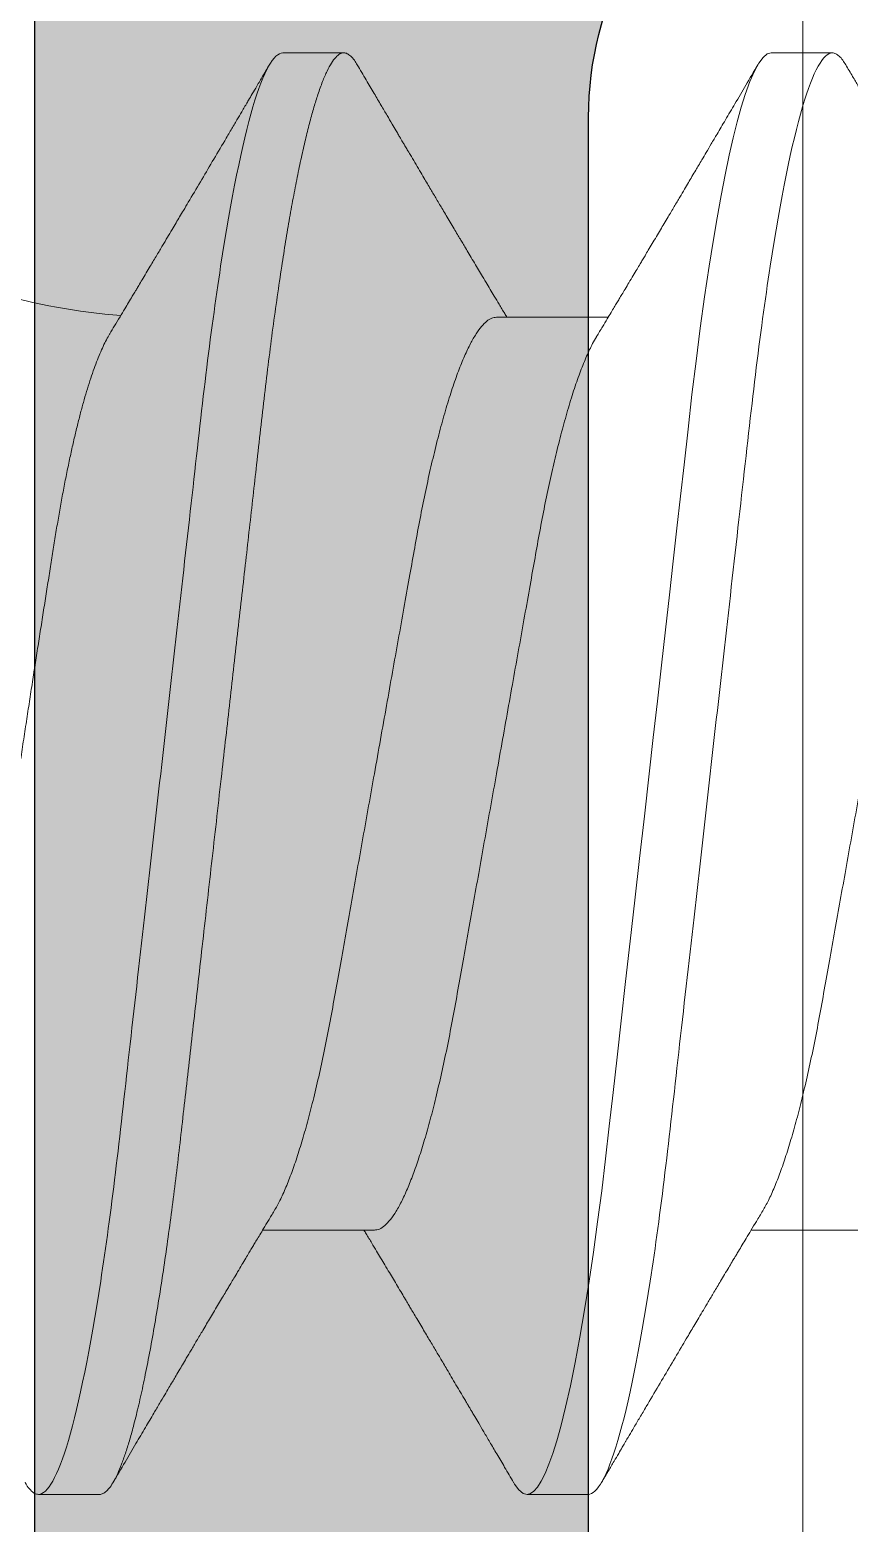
# Model space of a CAD drawing. Extents: x -82 to 113, y -82 to 93.
# Drawn here: x 26.3678 to 26.461, y 70.4234 to 70.5932 of the extents above; entities that cross this region are included whole.
import ezdxf

# ---------------------------------------------------------------- set-up
doc = ezdxf.new("R2010")
doc.units = 0
doc.header["$MEASUREMENT"] = 0
doc.linetypes.add('SLD-Solid', pattern=[0])
doc.layers.get('0').update_dxf_attribs({"linetype": 'CONTINUOUS'})
for name, color, linetype in [('Ballons', 7, 'CONTINUOUS'), ('I-Strut', 7, 'CONTINUOUS'), ('VENT', 5, 'CONTINUOUS')]:
    doc.layers.add(name, color=color, linetype=linetype)

# ---------------------------------------------------------------- blocks, each defined once
blk = doc.blocks.new('hdgh')
at = {"color": 7, "linetype": 'Continuous', "lineweight": 15}
blk.add_line((0.1001102362205337, 0.2249308078258165), (0.1001102362205337, -0.2246754913867814), dxfattribs=at)
blk = doc.blocks.new('20254')
at = {"color": 7, "linetype": 'SLD-Solid', "lineweight": 15}
for p, q in [((0.1381944446076488, 0.08200000106232608), (0.1312500002471353, 0.08200000106232608)), ((0.1937500017834495, 0.08200000106232608), (0.186805552839644, 0.08200000106232608)), ((0.1694444442299883, 0.05192967135400295), (0.1567369922775583, 0.05192967135400295)), ((0.2249999991141465, 0.05192967135400295), (0.2122925242453135, 0.05192967135400295)), ((0.1833333329510296, -0.05192967135401716), (0.1960407894867373, -0.05192967135401716)), ((0.1590277799808462, -0.08200000106232608), (0.1659722243413739, -0.08200000106232608)), ((0.2145833302817266, -0.08200000106232608), (0.221527779225525, -0.08200000106232608))]:
    blk.add_line(p, q, dxfattribs=at)
at = {"color": 7, "linetype": 'SLD-Solid', "lineweight": 15, "flags": 128}
blk.add_lwpolyline([(0.1852744346939232, 0.08061723453614889), (0.185396679948397, 0.08084099028464209), (0.1858843134818855, 0.08149053278107488), (0.1863544938836554, 0.081874226681947), (0.186805552839644, 0.08200000106232608), (0.18719012673035, 0.08190817045648657), (0.1875888262912042, 0.08162862701912843), (0.188000679866775, 0.08115608164467858), (0.1884245508035107, 0.08048648271328318), (0.1888591741160397, 0.07961706192357099), (0.1892951540795593, 0.07856738988280654), (0.1897387606216512, 0.07732379924887312), (0.1901884720932117, 0.07588786208692966), (0.1906427210123525, 0.07426255752926636), (0.1911871322232699, 0.07208698891160736), (0.1917328267526912, 0.06965941320517288), (0.192276981299905, 0.06699251693005692), (0.1928167725641927, 0.06410142032825661), (0.1933494689104407, 0.06100339778353714), (0.1938724487022654, 0.05771753865873563), (0.1943603388994504, 0.05442466711492955), (0.1948351667475308, 0.05099812419864236), (0.1952951539337207, 0.04745723301998339), (0.195738723809562, 0.0438215733527727), (0.1961655738785524, 0.04010765417295659), (0.1965999863601837, 0.03626048757408284), (0.1970515586435795, 0.0322613714805442), (0.197518824079026, 0.02812327428419792), (0.19802334241745, 0.02365525881576502), (0.1985410881030774, 0.0190701416792507), (0.1990696778300958, 0.01438890856975661), (0.1996065816277337, 0.009634128705712897), (0.2001490953605725, 0.00482960764546192), (0.2006944415606853, 0), (0.2011609736712643, -0.00413159466729951), (0.2016257274690574, -0.008247476130705422), (0.2020869613075149, -0.0123321294131955), (0.202542961039768, -0.0163704325540408), (0.202992076684879, -0.020347837648373), (0.2034249766839764, -0.02418157752735794), (0.2038483526264372, -0.02793101713017165), (0.2042609395268613, -0.03158486096232593), (0.2046615732320447, -0.03513285622558726), (0.205121505418866, -0.03920606333821297), (0.205567651098292, -0.04311994187476387), (0.2060293249316629, -0.04694319979148531), (0.2065092493875298, -0.05066551554098453), (0.2070056278199957, -0.05426437604997147), (0.2075164435856749, -0.05771753865873563), (0.2079630659262506, -0.06053900148162938), (0.208417076514813, -0.06322515211765278), (0.2088768437035498, -0.06576382654067459), (0.209340671678703, -0.06814377738059818), (0.2098068371268482, -0.07035482517171943), (0.210265229331462, -0.07235331875162387), (0.2107224848825382, -0.07417302773019685), (0.211176917132903, -0.07580806259213091), (0.2116269036012852, -0.0772539225560962), (0.2121546133384697, -0.07872438556918837), (0.2126712498702403, -0.07991996175778127), (0.2131744573904797, -0.0808409902846563), (0.213662090923961, -0.08149053278107488), (0.214132271325731, -0.081874226681947), (0.2145833302817266, -0.08200000106232608), (0.2145833302817266, -0.08200000106232608)], dxfattribs=at)
at = {"color": 7, "linetype": 'SLD-Solid', "lineweight": 15}
blk.add_arc((0.1458474334810731, -0.1218127645284284), 0.06988309104872038, 94.3000504440741, 106.3713630174367, dxfattribs=at)
for points, knots in [([(0.1297186506457493, 0.08061683120747887), (0.1297595477449107, 0.0806934488851283), (0.1299667305154486, 0.08108159041719887), (0.130328121085185, 0.08151551540660762), (0.130799752364716, 0.08193013709291108), (0.1311005982546405, 0.08197681868513484), (0.1312500002471353, 0.08200000106232608)], [0, 0, 0, 0, 0.07665042198253144, 0.3883074133295774, 0.696229550398349, 1, 1, 1, 1]), ([(0.1312500006247959, 0.08199999999999363), (0.1322523448427617, 0.08199999999999363), (0.1334207363070874, 0.08000430731785002), (0.1358685964673612, 0.07169174763502895), (0.1371412378638084, 0.06538352633729971), (0.1389047226338533, 0.0538845431715913), (0.1394685053064038, 0.04972636773393901), (0.140521836254635, 0.0410537568056526), (0.141011943657837, 0.03654823249938488), (0.1426616169579518, 0.02193872575354305), (0.1438983840016448, 0.01098591681456185), (0.1463793950442209, -0.01098591697844142), (0.1476161620871252, -0.02193872591041668), (0.1492658353852789, -0.03654823263887863), (0.1497559427877206, -0.0410537569385383), (0.1508092737374014, -0.04972636785976192), (0.1513730564105771, -0.05388454329239778), (0.153136541182036, -0.0653835264387368), (0.1544091825787461, -0.0716917477177077), (0.1568570427380394, -0.08000430735916098), (0.158025434197981, -0.08200000001910723), (0.1590277784175242, -0.08200000000000784)], [0, 0, 0, 0, 0.125, 0.125, 0.2499999999999999, 0.2499999999999999, 0.3124999999999999, 0.3124999999999999, 0.3749999999999999, 0.3749999999999999, 0.5, 0.5, 0.625, 0.625, 0.6875, 0.6875, 0.75, 0.75, 0.875, 0.875, 1, 1, 1, 1]), ([(0.1381944446076488, 0.08200000106232608), (0.1383219586947249, 0.08198229965215376), (0.1385784998754929, 0.08194668679736594), (0.1389778171126039, 0.0816565365207822), (0.1393895281134689, 0.08118682310460201), (0.1398134558453847, 0.08051641237561569), (0.1402454623388607, 0.07965238834606225), (0.140684066966891, 0.0785963548702), (0.1411276682490055, 0.07735276135458946), (0.1415773789346133, 0.07591681640739978), (0.1420605407984468, 0.07418804217186903), (0.1425760234635973, 0.07212807562567036), (0.1431217155606248, 0.06970056095977384), (0.1436658536967599, 0.06703371708432826), (0.1442056377674135, 0.06414266984162964), (0.1447383308184698, 0.061044684060235), (0.1452534917385648, 0.05780799335161646), (0.1457492027878118, 0.05446223184257803), (0.1462241219311338, 0.0510355882650515), (0.1466838607089471, 0.04749451478828348), (0.1471285805863474, 0.04385773257926928), (0.1475538369273366, 0.04011903284028051), (0.1479886552646263, 0.03626089678292033), (0.1484404836742215, 0.03226154163412787), (0.1489152258260305, 0.02805661184659414), (0.1494122527399426, 0.0236550975590859), (0.1499300034666078, 0.01906991782816192), (0.1504585971611121, 0.01438868045494246), (0.1509954932370476, 0.00963394306661769), (0.1515379923073539, 0.004829523195709839), (0.1520570384929698, 0.0002329088207346786), (0.1525498526185913, -0.004131520223964458), (0.1530146098210992, -0.008247360783514068), (0.1534758325634584, -0.01233197023189803), (0.1539318265842837, -0.01637026089007065), (0.1543782996202836, -0.0203242353979789), (0.1548138578160092, -0.024181474006852), (0.1552372326291476, -0.02793099409491617), (0.1556498597288609, -0.03158496918946696), (0.1560754115211154, -0.03535442652619736), (0.1565114405616157, -0.03921277869791595), (0.156955432642377, -0.04315670140466921), (0.1574183322285805, -0.04698408662090969), (0.1578980880251351, -0.05070662010537319), (0.1583945365683945, -0.0543055851874783), (0.1588804327679156, -0.05759038117756177), (0.1593519792307632, -0.06056919516952064), (0.1598059854218334, -0.06325533928320226), (0.1602657421646612, -0.06579398664705138), (0.1607295762207741, -0.0681738990651155), (0.1611929533004144, -0.07037175122631822), (0.1616541134374998, -0.07238231238000026), (0.1621113587626866, -0.07420199869875432), (0.1625657923580945, -0.07583702696886974), (0.1630441203903175, -0.07737396540892405), (0.1635434819069346, -0.07876545567606286), (0.1640601105825112, -0.07996106053950314), (0.1645633904871815, -0.08088215965518941), (0.1650508515953035, -0.08153172898833816), (0.1655217975356322, -0.08191560177237989), (0.1659506597714824, -0.08203555309283672), (0.1663562027662593, -0.08193931110295694), (0.166755743002021, -0.08165522235239564), (0.1671379307158247, -0.08123174340930461), (0.1673906130298661, -0.0808123591170613), (0.1675028474928126, -0.080626080267308)], [0, 0, 0, 0, 0.0142273266916945, 0.02862346641462657, 0.04317440161802694, 0.05786505431888877, 0.07267936277322627, 0.08733311026409905, 0.1020729588628486, 0.1168814104620546, 0.1317405157692135, 0.1494697452246007, 0.1672133210563988, 0.1849396751583872, 0.2026174635389274, 0.2202158305119359, 0.2377047593041075, 0.2542703753385422, 0.2706861045319809, 0.2869294627526904, 0.302979413013895, 0.3188294889984375, 0.334770316758597, 0.3509148791299152, 0.3672430299628101, 0.3845217080944535, 0.4019512973362723, 0.4195035764312256, 0.4371490401265677, 0.4548571877327087, 0.4725968473976839, 0.4877708833535756, 0.5029251894350552, 0.5180401891429314, 0.53309661301301, 0.5480756697444048, 0.5626943396307099, 0.5772042483159273, 0.5915895880873402, 0.6058354173539041, 0.6225929034856973, 0.6391851660567348, 0.6559633492424147, 0.6729568979511094, 0.6901418897282127, 0.7074925838846341, 0.7224434931693255, 0.7374775749745714, 0.7525761919760812, 0.7677202441961513, 0.782890183566657, 0.7977954663376507, 0.8126880325579282, 0.827549271387087, 0.8423607965084797, 0.8599031323143308, 0.8773201538542766, 0.8945837653278262, 0.9116674143108509, 0.9285463343576723, 0.9451976790539607, 0.9594250049211643, 0.9738211446440964, 0.9883720798474968, 1, 1, 1, 1]), ([(0.1937500006357737, 0.08199999999999363), (0.1947523448538178, 0.08199999998596752), (0.1959207363175963, 0.08000430729198627), (0.1983685964757456, 0.07169174759673069), (0.1996412378706296, 0.0653835262985325), (0.201404722638344, 0.05388454313941793), (0.2019685053101341, 0.04972636770507677), (0.2030218362569443, 0.04105375678477685), (0.2035119436597483, 0.03654823248244554), (0.2051616169582502, 0.02193872575088562), (0.2063983840005292, 0.01098591682450945), (0.2088793950404266, -0.01098591694481854), (0.2101161620821159, -0.0219387258660646), (0.2117658353791825, -0.03654823258484896), (0.2122559427814252, -0.04105375688234858), (0.2133092737293083, -0.04972636779746153), (0.2138730564015461, -0.05388454322810787), (0.2156365411702978, -0.0653835263730258), (0.2169091825653879, -0.07169174765742525), (0.2193570427228124, -0.08000430732232644), (0.2205254341856886, -0.08200000000000784), (0.2215277784025744, -0.08200000000000784)], [0, 0, 0, 0, 0.1250000000000001, 0.1250000000000001, 0.2500000000000002, 0.2500000000000002, 0.3125000000000002, 0.3125000000000002, 0.3750000000000003, 0.3750000000000003, 0.5000000000000002, 0.5000000000000002, 0.6250000000000002, 0.6250000000000002, 0.6875000000000001, 0.6875000000000001, 0.7500000000000001, 0.7500000000000001, 0.8750000000000001, 0.8750000000000001, 1, 1, 1, 1]), ([(0.1580598140795431, 0.04973158966309654), (0.1578349106663524, 0.05010483772041141), (0.1574283701884127, 0.05077952932005303), (0.1568799390152762, 0.05169158506591032), (0.1564352471511086, 0.05243189494473199), (0.1560704755856221, 0.05303975529717775), (0.1557604292484172, 0.05355681655422018), (0.1554712700174008, 0.05403932739369566), (0.15516130044184, 0.05455690773830213), (0.1547948423240939, 0.05516923015134978), (0.1543655284080003, 0.05588718841390516), (0.1539127077327009, 0.05664516148971188), (0.1534863441959686, 0.0573594673293627), (0.1531331916451961, 0.05795158518976962), (0.1528308277678576, 0.05845880880214338), (0.152522499926711, 0.05897630738577675), (0.1521521202243861, 0.05959829232419622), (0.1515689721121376, 0.06057827941246785), (0.15081987885101, 0.06183854647805731), (0.1499879925290628, 0.06324001402147417), (0.1492518264395954, 0.06448161024475496), (0.1486265033101972, 0.0655372205321072), (0.1480904784349235, 0.06644276854785858), (0.147630551101237, 0.06722024192865206), (0.1472026917833844, 0.06794385560347393), (0.1468189949650025, 0.06859312268090889), (0.1464401141777643, 0.0692344944131662), (0.1460472264959733, 0.06989983771428854), (0.1455655349506699, 0.07071594859921504), (0.1449945505383567, 0.0716838818697596), (0.1442671209654947, 0.07291778633519641), (0.1433665490270783, 0.07444656569241204), (0.1422762166754552, 0.0762992360938739), (0.1410463851498349, 0.0783908481013782), (0.140180702261361, 0.07986501642386656), (0.1397244558911623, 0.08064195675056851)], [0, 0, 0, 0, 0.03637471181218409, 0.06575174878480071, 0.0888319860300369, 0.1084595669995503, 0.1249247103977125, 0.1391554081491831, 0.1554340131191393, 0.1752871195244207, 0.1987210097255802, 0.2252575059784266, 0.2489890851215295, 0.2681636540436123, 0.2828092082136914, 0.2982791229072436, 0.3184447661580208, 0.3432344098590859, 0.3934654708627606, 0.4408186902418298, 0.4792718001201926, 0.5139493661937665, 0.5432308231025295, 0.5671099397725312, 0.5893520555413982, 0.6133992948081963, 0.6300602018156047, 0.6515308164311729, 0.6778973731507675, 0.7091642824780336, 0.7453363261722683, 0.7974579109714071, 0.8572653095808181, 0.924773626379862, 1, 1, 1, 1]), ([(0.1852758921770885, 0.08064254341046251), (0.1849378091174003, 0.08006677798512385), (0.1842988718428487, 0.07897864895559792), (0.1833954891595724, 0.07744161176034936), (0.1826033089548389, 0.07609462993848126), (0.1819223101434702, 0.07493740805738014), (0.1813524961499837, 0.0739696902885072), (0.1809193656941446, 0.07323442783805945), (0.1806067047333073, 0.07270387542681078), (0.1803853317211548, 0.07232829651209727), (0.1802099175507053, 0.07203075003951653), (0.1800377291010165, 0.07173874072167052), (0.1798383415331841, 0.07140063926173923), (0.1795718916802613, 0.07094892626608384), (0.179193562963448, 0.07030775981705517), (0.1787257969616149, 0.06951538223566445), (0.1782049675117037, 0.06863362561662711), (0.1776031015246673, 0.06761527345668128), (0.1769613493564677, 0.06653026979182641), (0.1762505320721885, 0.0653295418780857), (0.1756633578929083, 0.06433855156659263), (0.175148881679192, 0.06347092079316496), (0.1747171923409709, 0.06274334727534381), (0.1742901460312538, 0.06202405778951459), (0.173901346940994, 0.0613696106423447), (0.1735746577527593, 0.06082001024581984), (0.1732727743374483, 0.06031238353436663), (0.1729412612450787, 0.05975519264923435), (0.1725358498307159, 0.05907421465624907), (0.1720786658393791, 0.05830686859262357), (0.1716103183435678, 0.05752146520681833), (0.1711301568130708, 0.0567169339340694), (0.170649468763969, 0.05591226128326809), (0.1701633028764462, 0.0550992476825769), (0.1696690943568342, 0.05427355906350328), (0.1691192376904169, 0.05335598808197517), (0.1686409112966487, 0.05255851016558211), (0.1683447591311307, 0.05206583906425521), (0.1682629066292094, 0.05192967135400295)], [0, 0, 0, 0, 0.06002702882316004, 0.1134440342300686, 0.1602622926768739, 0.2004902323610279, 0.2341359816777943, 0.2612057049158014, 0.2771957962261815, 0.2894913436298165, 0.3003939151548717, 0.3082426667430428, 0.3199629211095896, 0.335678077477724, 0.3553860871090372, 0.3868838646764904, 0.4183889383499568, 0.4474379428333324, 0.4932109369159211, 0.5316975585341849, 0.5728636699870435, 0.5967475785313846, 0.6223668505205073, 0.6489091731792264, 0.6719398376082364, 0.6907907012871138, 0.7063791061632447, 0.725027103830633, 0.7490701916167135, 0.7776175277984567, 0.8053155013071946, 0.8312658711766304, 0.8618336211385921, 0.8895668393854231, 0.9164134308950829, 0.948329809753282, 0.9857190497369426, 1, 1, 1, 1]), ([(0.2136151306331158, 0.04973199299176656), (0.2133743652337401, 0.05013158342423196), (0.2129234566668075, 0.05087994157587161), (0.2122940524798764, 0.05192688280011737), (0.2117571289258464, 0.05282114453945042), (0.2112901358146289, 0.05359987394831478), (0.2109087966237553, 0.05423634230797347), (0.2106121857892447, 0.05473180697228486), (0.2103661947296445, 0.05514289161983754), (0.2100876858239786, 0.0556085617062223), (0.2097165498768874, 0.05622948424333174), (0.2092801896706078, 0.05696017436426359), (0.2087194703946835, 0.05789990093252584), (0.2080977381547413, 0.05894306786755976), (0.2074464306826229, 0.06003718562899962), (0.2068732341517716, 0.0610010266387917), (0.2063635326876891, 0.06185881488669054), (0.2059027916538838, 0.06263480394584064), (0.2054694542637421, 0.06336508195300894), (0.2050062374754802, 0.06414620079230815), (0.2042213362209679, 0.06547065645067107), (0.2031276326190934, 0.0673185349850769), (0.2017494215349842, 0.06965092423786245), (0.2005850812542533, 0.07162435581489035), (0.1996510260887021, 0.0732091591670212), (0.199004482544737, 0.07430687413209114), (0.1985444008940078, 0.07508844280043547), (0.1982567870540777, 0.0755771500699467), (0.1980922196616746, 0.07585685190744584), (0.1978878956370664, 0.07620414248948748), (0.1975975023278878, 0.07669783030648603), (0.1971882344558082, 0.07739380950731345), (0.1966588070947921, 0.07829447487220875), (0.1960092171771137, 0.07940004105783771), (0.1955362971673793, 0.0802054722270924), (0.1952797724447422, 0.08064236007923853)], [0, 0, 0, 0, 0.0389474939828362, 0.07294137256721468, 0.1019674330162861, 0.1260137314941027, 0.1487359268825209, 0.1639027282708308, 0.1742179035054242, 0.1887235042419137, 0.2091962647673203, 0.2346022560168746, 0.2597648764178281, 0.3005392889307042, 0.3359692790178635, 0.3660509882386382, 0.3941457922062304, 0.4192580288448945, 0.4413829548890382, 0.4650289885509568, 0.4950610822979029, 0.5698951816672112, 0.6442649289201662, 0.7212028230495077, 0.7611606263777041, 0.7978204367276874, 0.8275460467475028, 0.8368653932180211, 0.8451547554477088, 0.8546361946383217, 0.8705003956643839, 0.8929638794613999, 0.9220310920976149, 0.9577075360266057, 0.9999999999999999, 0.9999999999999999, 0.9999999999999999, 0.9999999999999999]), ([(0.1393517481133841, -0.05004361480855835), (0.1393454424798435, -0.05003384123178023), (0.1392181768933938, -0.0498365827052254), (0.1389668289209496, -0.04936771089025171), (0.1385984219337217, -0.04863063332817319), (0.1382253051324511, -0.047788127036128), (0.1378493810122734, -0.04685389219741865), (0.1374703487682964, -0.04582165025391305), (0.1370915997364079, -0.04469978019305643), (0.1367171112975925, -0.0434999590043077), (0.1363484294077182, -0.04222938435327706), (0.1359852499544232, -0.04088969653052743), (0.1356249967413845, -0.03947110224713413), (0.1352656851966998, -0.03796459265448959), (0.1349088996752954, -0.03637392882642132), (0.1345545045328649, -0.03469608150162173), (0.1342057549397282, -0.03294472305408647), (0.1338681324197566, -0.03114812297276615), (0.13354260163851, -0.02931690358309424), (0.133229063722581, -0.02745280079290069), (0.1329214357429436, -0.02553238772608779), (0.1326073345855647, -0.02354719735629374), (0.1322833847860352, -0.02150478117717114), (0.1319521175557981, -0.01940236895173086), (0.1316156693035495, -0.01725754238063359), (0.1312772480660769, -0.01508882959355162), (0.1309383329097997, -0.01290571290476805), (0.1305988919650716, -0.01070766097265619), (0.1302571816816283, -0.008482925641189354), (0.1299114201347749, -0.006219333084317213), (0.1295629939138223, -0.003925259674517179), (0.1292117234697798, -0.001598936296090869), (0.128860691734161, 0.0007397136603799481), (0.1285129634180606, 0.00307039146507293), (0.1281699512641765, 0.005383386080424657), (0.1278313929190347, 0.00768013455413552), (0.1274954918448898, 0.009972731556089798), (0.1271604056189801, 0.0122738002042837), (0.1268275779111363, 0.01457352180581495), (0.1264968714669479, 0.01687290171300049), (0.1261713056142568, 0.01915077303533508), (0.1258557258171322, 0.02137228884522813), (0.1255513146675753, 0.02352903568412046), (0.1252569410580691, 0.02562390367580747), (0.1249708974445554, 0.02768249745857077), (0.1246828846504258, 0.02971518768347892), (0.1243856934564889, 0.03171306230974835), (0.1240817097741811, 0.03367609866347721), (0.1237728513802239, 0.03558690313487034), (0.1234611486485946, 0.03743463242345513), (0.1231479133813593, 0.03921262435537187), (0.1228330986443851, 0.04092283512676431), (0.1225160251010777, 0.04256891971915877), (0.1221950606663853, 0.04415876572380739), (0.1218714864355235, 0.04568415112059654), (0.1215451336248563, 0.04714419506811396), (0.1212188282697895, 0.04852504732362206), (0.1208946644050499, 0.04981781039822408), (0.1205739567105937, 0.0510181155222682), (0.1202564781954152, 0.05212805569392742), (0.1199412965970339, 0.0531502887096309), (0.1196266692825247, 0.05408924359906564), (0.1193139518723285, 0.05493817242746957), (0.1190029823910237, 0.05569506781847622), (0.1186965806537401, 0.05635120125110404), (0.1184073925142286, 0.05688216295546056), (0.1181356476444293, 0.05730007836530149), (0.1178806129527317, 0.05761621925999805), (0.1176300645888659, 0.05785547258896884), (0.1174677653143732, 0.05794367584579163), (0.1173865556071618, 0.05798781011986875)], [0, 0, 0, 0, 0.0007474890056223631, 0.015086450240868, 0.02952332560527159, 0.04396020499549642, 0.05870531600681252, 0.07345043298280583, 0.08830191226709598, 0.1031534002159215, 0.1176191469412861, 0.1320848627471924, 0.1466516883984392, 0.1612185023728217, 0.176106005294731, 0.1909935188629312, 0.2059928039844297, 0.2209920538359756, 0.2353606372405652, 0.249729199012504, 0.264197833465628, 0.2786665986850296, 0.2934405807978145, 0.3082145627686045, 0.3230921194055573, 0.3379696957280786, 0.3525410686207429, 0.3671124586522902, 0.3817823301393444, 0.3964522017163161, 0.411431960724553, 0.426411717587928, 0.4414983854820675, 0.4565850473165589, 0.4713601749308125, 0.4861352924119343, 0.5010134987434167, 0.515891705991267, 0.5310965507417701, 0.5463013817713628, 0.5616198617353634, 0.5769383129191928, 0.5916373018352247, 0.6063362639014399, 0.6211377640960183, 0.6359395452773703, 0.6510485502039218, 0.6661575685229705, 0.6813691974761303, 0.6965808462507536, 0.711611505515881, 0.7266421856159833, 0.7417731346083415, 0.7569041093500831, 0.7723503703231444, 0.7877966271798263, 0.8033515883610727, 0.8189065533785133, 0.8342469109256921, 0.8495872454703787, 0.865034437504525, 0.8804816318007251, 0.8962669660172482, 0.9120523021787409, 0.9279550760285669, 0.9438578414866796, 0.9578419637555662, 0.9718464554681542, 0.9859128075856639, 1, 1, 1, 1]), ([(0.1694444442299883, 0.05192967135400295), (0.1696355049489426, 0.05190467757090289), (0.1700209534948698, 0.05185425476602745), (0.1706300272237442, 0.05144268663342189), (0.1712640444487903, 0.05077424604156988), (0.1719208814511148, 0.04981949242532835), (0.1725951268727357, 0.04858451269350894), (0.173268542892842, 0.04710057021635805), (0.1739351552130728, 0.04539440515576132), (0.1745896900253285, 0.04349424392081858), (0.1752403615026878, 0.04138120154591718), (0.1758824044618308, 0.03907299286461807), (0.1765236922489208, 0.03654053815466796), (0.1771589854596058, 0.03379485188703768), (0.1777820878889926, 0.03085161619442545), (0.1783792766147769, 0.0277907706706344), (0.1789457556683374, 0.02460555131264641), (0.179538294992831, 0.02128463962912974), (0.1801457979803871, 0.0178768526380253), (0.1807649363267103, 0.01440465707581495), (0.1813903691741388, 0.01089692331919423), (0.1820299782115171, 0.007309777552350738), (0.1826792076765003, 0.003668561196732867), (0.183346538183514, -7.404641628738773e-05), (0.184026980814707, -0.003890273622815243), (0.184714824101377, -0.007747911313472855), (0.1853911689465662, -0.01154123480255009), (0.186050758960441, -0.01524026291612302), (0.1866884770175332, -0.01881756618713837), (0.1872893731134155, -0.02218503354566792), (0.1878508871142586, -0.02534334124248971), (0.188387577610186, -0.02831987317372864), (0.1889545203385126, -0.0311895569412286), (0.1895440536019777, -0.03395423361963879), (0.1901680081536625, -0.03664392036581887), (0.1908228567732237, -0.03922278924984823), (0.1915048178257734, -0.04165292499777706), (0.1921958285012124, -0.04386029811240633), (0.1928902721490715, -0.04582752477489294), (0.1935818298594327, -0.04752583399231014), (0.1941927819275051, -0.04883037008680446), (0.1945675763151371, -0.04945711484356252), (0.1947179264352314, -0.04970853576276113)], [0, 0, 0, 0, 0.02473292910449929, 0.04989655441543454, 0.07543303355334482, 0.101278384095272, 0.1273633357201433, 0.1536143346654671, 0.1784492225809355, 0.2032980870663506, 0.2280951205425666, 0.2527753601063641, 0.2772757796087423, 0.3029969470998646, 0.3283811241883215, 0.3533668668578572, 0.3779877618233849, 0.4029119378916262, 0.4282428067387747, 0.4524449632789538, 0.4768993867603424, 0.5015466718581336, 0.5263242980794907, 0.5511676553925129, 0.5775145493752353, 0.6037830836012196, 0.6298963449504796, 0.6557802781094414, 0.6813649356316013, 0.7065855082683622, 0.7299790957904372, 0.7532189581418498, 0.7768347122713841, 0.8007987879986412, 0.8250592328230275, 0.8510502868100189, 0.8772393602887656, 0.9035510051037711, 0.9299075332723359, 0.9562303766319684, 0.9824416577542631, 0.9999999999999999, 0.9999999999999999, 0.9999999999999999, 0.9999999999999999]), ([(0.1580584115957464, 0.04972908719200575), (0.1582737420291167, 0.04935140813906003), (0.1587146677269615, 0.04857804602123394), (0.1593797940523487, 0.04709715159293637), (0.1600462298766843, 0.04539530025208194), (0.1607008110610835, 0.04349400453592978), (0.1613514703146777, 0.04138126532157571), (0.1619935159065875, 0.03907297591258896), (0.1626348052741022, 0.03654054334667478), (0.1632700889687086, 0.03379484979866731), (0.1638932012938312, 0.03085161701400807), (0.164490386812318, 0.0277907704337963), (0.1650568691001411, 0.02460555186182489), (0.1656493983918921, 0.02128463868068309), (0.1662569114057746, 0.01787685320535104), (0.1668760463917707, 0.01440465687655035), (0.1675014831446759, 0.0108969240466763), (0.1681410796718339, 0.007309775833775234), (0.1687903288518129, 0.003668562946060661), (0.1694576461934574, -7.404726623860824e-05), (0.1701380948836402, -0.003890272862506094), (0.1708259274585515, -0.007747912428257564), (0.171502282162507, -0.01154123420417363), (0.1721618700983569, -0.01524026295074066), (0.1727995869772698, -0.01881756661663303), (0.173400489798972, -0.0221850331970046), (0.1739620046371257, -0.02534334078315226), (0.1744986857803354, -0.02831987412459114), (0.1750656383334572, -0.03118955595931538), (0.175655168583539, -0.03395423565416422), (0.1762791253471079, -0.03664391252679877), (0.1769339676127544, -0.03922281973132158), (0.1776159249807847, -0.04165281164797818), (0.1783069568590179, -0.04386072327658042), (0.1790013191848416, -0.04582593623369746), (0.1796931802250441, -0.0475317430430664), (0.1803639159263355, -0.04893901938295642), (0.181008754004381, -0.0500577214892246), (0.1816242006855688, -0.05090465581299952), (0.182218684086763, -0.05149752475477953), (0.1827905589507424, -0.0518627237482292), (0.1831534008239757, -0.05190747790867078), (0.1833333329510296, -0.05192967135401716)], [0, 0, 0, 0, 0.02505584867891059, 0.05130611307910812, 0.07614030607451208, 0.1009884752487758, 0.1257848148641553, 0.1504643638351977, 0.174964097776475, 0.2006845404253397, 0.2260680122197782, 0.251053055748091, 0.2756732617814208, 0.3005967356089319, 0.3259269006336026, 0.3501283799585577, 0.3745821191658879, 0.3992287093138348, 0.4240056528787289, 0.4488483096781127, 0.4751944664324114, 0.5014622602955443, 0.5275747962230203, 0.5534580051079462, 0.5790419467302833, 0.6042618185892289, 0.62765475152114, 0.6508939588668434, 0.6745090570579969, 0.6984724622319137, 0.7227322282100761, 0.7487225497019652, 0.7749108903683596, 0.80122179894127, 0.8275775896118314, 0.8538996964160155, 0.8801102441045523, 0.9046532579107494, 0.9289687653811822, 0.9529995464034463, 0.9766926250471866, 1, 1, 1, 1]), ([(0.2136139848130227, 0.04972905052575527), (0.2138293108966636, 0.04935138295466857), (0.21427023448841, 0.04857803241988279), (0.2149353567609467, 0.04709715181887475), (0.2156017761212894, 0.04539529958891819), (0.2162563663680857, 0.04349400452566954), (0.2169070321475033, 0.04138126591719526), (0.2175490694955471, 0.03907297559716483), (0.2181903587434419, 0.03654054297552989), (0.2188256515333791, 0.0337948505872987), (0.2194487540755148, 0.03085161653484647), (0.2200459427717689, 0.02779077058153234), (0.2206124218331098, 0.02460555133669118), (0.2212049611554932, 0.02128463962252169), (0.2218124641436177, 0.0178768526397306), (0.2224316024897988, 0.01440465707536021), (0.2230570353372698, 0.01089692331932213), (0.2236966443746269, 0.007309777552322316), (0.2243458738396527, 0.003668561196747078), (0.2250132043465101, -7.404641631580944e-05), (0.2256936469783071, -0.003890273622729978), (0.2263814902627104, -0.007747911313757072), (0.2270578351162555, -0.01154123480148428), (0.2277174250993852, -0.01524026292004521), (0.2283551432691908, -0.01881756617274277), (0.2289560389611296, -0.02218503359696911), (0.2295175543575212, -0.02534334106680092), (0.2300542398084673, -0.02831987424326599), (0.2306212020275282, -0.03118955480262287), (0.2312107156928676, -0.03395423645436324), (0.2318346753133582, -0.03664391274564593), (0.2324895235205631, -0.03922281943179939), (0.233171480601122, -0.04165281159927758), (0.2338625077919687, -0.04386072391234563), (0.2345568896214871, -0.04582593518932754), (0.2352487307615476, -0.04753174359444756), (0.2359194730434808, -0.04893901925565558), (0.236564304525146, -0.05005772180851409), (0.2371797711551409, -0.05090465538333433), (0.2377742350006855, -0.05149752494413917), (0.2383461148226402, -0.05186272371467737), (0.2387089560355733, -0.05190747789754369), (0.2388888878351878, -0.05192967135401716)], [0, 0, 0, 0, 0.02505511241609733, 0.05130539677969281, 0.07613959795513146, 0.1009877913852753, 0.1257841551966604, 0.1504637176443445, 0.1749634702177365, 0.2006839375497388, 0.2260674236523336, 0.2510524861818405, 0.2756727109389043, 0.3005962085430289, 0.3259263878554258, 0.3501278855856721, 0.3745816433901379, 0.3992282575610963, 0.4240052093075882, 0.4488478903564711, 0.4751940671470944, 0.5014618863140203, 0.5275744368309244, 0.5534576654001016, 0.5790416264790964, 0.6042615125834925, 0.6276544633057932, 0.6508936930420037, 0.6745088140609079, 0.6984722274434643, 0.7227320118712451, 0.7487223583525023, 0.7749107189352016, 0.80122164751763, 0.8275774689513926, 0.8538995850791593, 0.8801101527008894, 0.9046531851721157, 0.9289687214307292, 0.9529995106590128, 0.9766926073214041, 1, 1, 1, 1]), ([(0.1393507122920141, -0.05004423355141796), (0.1395287680242063, -0.0503397627379627), (0.1399169589566256, -0.05098406522162691), (0.1404837191683299, -0.05192688840347159), (0.1410206477105618, -0.05282114550395534), (0.1414876483336585, -0.05359987075411254), (0.141868977420458, -0.05423634600451521), (0.142165598157689, -0.05473180383903298), (0.1424115803366419, -0.05514289471243217), (0.1426900988982993, -0.05560855811073395), (0.1430612241894806, -0.05622948793018168), (0.1434975944299168, -0.05696017114503604), (0.144058304405192, -0.0578999032658345), (0.1446800389102094, -0.05894306884491129), (0.1453313510898511, -0.0600371847145027), (0.1459045483646122, -0.0610010252843125), (0.1464142438442835, -0.06185881618004885), (0.1468749857625795, -0.06263480380597741), (0.147308322839649, -0.06336508199909474), (0.1477715397956914, -0.06414620073890376), (0.1485564407934845, -0.06547065745353109), (0.1496501504751961, -0.06731853239057273), (0.1510283559567398, -0.06965092405802409), (0.1521926895032593, -0.0716243587008023), (0.1531267516600323, -0.07320915883222767), (0.1537732969396544, -0.07430687457375029), (0.1542333860894161, -0.07508843883042005), (0.154520988651754, -0.07557715273573251), (0.1546855633562174, -0.07585685027108013), (0.1548898853293963, -0.07620414295890043), (0.1551802796663324, -0.07669783017114185), (0.1555895476909939, -0.07739380838454224), (0.1561189689394098, -0.07829447644429877), (0.1567685605114093, -0.07940004075953766), (0.1572414801921127, -0.08020547212218787), (0.1574980047362757, -0.08064236007923853)], [0, 0, 0, 0, 0.02909944423615004, 0.06344159916627468, 0.09276509602197586, 0.1170578684520786, 0.1400128369490443, 0.15533512205005, 0.1657559329959331, 0.1804102419307907, 0.2010927252285072, 0.22675912329625, 0.2521795245738837, 0.2933717614333171, 0.3291648762970882, 0.3595548393889525, 0.3879374711644724, 0.4133070383989073, 0.4356586834120639, 0.4595470231663227, 0.4898868623637179, 0.5654878687803642, 0.6406196336025242, 0.7183458617393688, 0.7587131868544497, 0.7957487237013982, 0.8257789385657008, 0.8351937170833222, 0.8435680875556216, 0.8531466851328328, 0.8691734501057151, 0.891867122147281, 0.9212321276003136, 0.9572741558738346, 1, 1, 1, 1]), ([(0.1947179631014748, -0.04973158966309654), (0.1949428682040093, -0.05010483762285389), (0.1953494114070935, -0.05077952850088252), (0.1958978435753806, -0.05169158365174553), (0.1963425301359081, -0.05243189579961438), (0.1967073002104982, -0.05303975704276809), (0.1970173540910167, -0.05355681378010502), (0.1973065059100492, -0.05403932905940678), (0.1976164772550035, -0.05455690742928709), (0.197982935005534, -0.05516923006297247), (0.198412247584379, -0.05588719003606002), (0.1988650765737106, -0.0566451581484273), (0.1992914301941795, -0.05735947081660697), (0.1996445925151136, -0.05795158193970451), (0.1999469473781232, -0.05845881183590507), (0.2002552841232159, -0.05897630420396638), (0.2006256550601009, -0.05959829436365283), (0.2012088064685855, -0.06057827948693273), (0.2019579025832172, -0.06183854576548242), (0.2027897909706269, -0.06324001208736263), (0.2035259484314551, -0.06448161342392211), (0.204151280922332, -0.06553721726153583), (0.2046872969246749, -0.06644277143382737), (0.205147231186217, -0.06722024071503085), (0.2055750908815241, -0.06794385416876025), (0.2059587804605911, -0.068593125523293), (0.2063376689598897, -0.06923449269937976), (0.2067305546533618, -0.06989983807764588), (0.2072122468384521, -0.07071594858430785), (0.20778323173041, -0.07168388067178455), (0.2085106549883236, -0.07291778795952553), (0.2094112278991318, -0.07444656674068995), (0.2105015665941323, -0.07629923341150402), (0.2117313907279623, -0.07839084976556876), (0.2125970743345817, -0.07986501676786872), (0.2130533212898555, -0.08064195675056851)], [0, 0, 0, 0, 0.03637477758431355, 0.06575181453840158, 0.08883198610615436, 0.1084595670632883, 0.1249247760266041, 0.1391554082397013, 0.1554340131993903, 0.17528711959215, 0.1987210097785293, 0.2252575714133617, 0.2489890851883161, 0.2681637194162738, 0.2828092082828079, 0.2982791882386009, 0.3184447662325002, 0.34323440991793, 0.393465536047707, 0.4408187553969097, 0.4792718002137409, 0.5139494312589118, 0.5432308231936035, 0.5671100047752882, 0.5893521205301268, 0.6133992949023405, 0.6300602667589359, 0.6515308813609623, 0.677897438063927, 0.7091643473714726, 0.745336326281267, 0.7974579110475317, 0.8572653742988949, 0.9247736264273086, 1, 1, 1, 1]), ([(0.1675018895872142, -0.08064254341046251), (0.1678399724139581, -0.08006677784810279), (0.1684789092482788, -0.07897864855958403), (0.1693822944432526, -0.07744161374044722), (0.1701744655951245, -0.07609462659247868), (0.1708554746463022, -0.07493741163744971), (0.171425277689238, -0.07396968652048486), (0.1718584191573242, -0.07323443145735098), (0.172171070780621, -0.07270387264370015), (0.1723924503616487, -0.07232829760015136), (0.1725678652295599, -0.07203075153938698), (0.1727400468618825, -0.07173873910271311), (0.1729394359158434, -0.07140063851871048), (0.1732058909214516, -0.0709489276609645), (0.1735842184374548, -0.07030776050460474), (0.1740519799133295, -0.0695153811534226), (0.174572808861555, -0.06863362423601416), (0.1751746821598203, -0.06761527639844189), (0.1758164264302451, -0.06653026806345963), (0.1765272461691936, -0.06532954250610601), (0.1771144175343338, -0.06433854962098451), (0.1776289006854057, -0.06347092205480465), (0.1780605897493146, -0.06274334837604556), (0.1784876310437653, -0.06202405681987955), (0.1788764293991676, -0.06136960923434742), (0.179203124197727, -0.06082001126445391), (0.1795050078940079, -0.06031238472141354), (0.1798365143138199, -0.05975518986564055), (0.180241933344881, -0.05907421640542054), (0.1806991162075988, -0.05830686967279064), (0.1811674583395018, -0.05752146399889568), (0.1816476202990245, -0.05671693389237475), (0.1821283095855506, -0.05591226289574536), (0.1826144684926092, -0.05509924511990505), (0.1831086832557531, -0.05427355931949762), (0.1836585461182665, -0.05335599114162903), (0.1841368636067671, -0.05255850696208597), (0.184433020829978, -0.05206583889882666), (0.1845148751350862, -0.05192967135401716)], [0, 0, 0, 0, 0.06002702877748529, 0.1134440341437487, 0.16026222294029, 0.2004902322418464, 0.234135911856221, 0.2612057047741771, 0.2771957263545407, 0.2894913434782206, 0.30039391499498, 0.308242596828897, 0.3199628511865259, 0.3356780773075687, 0.355386086923886, 0.3868837946598184, 0.4183888683093125, 0.4474379426414617, 0.4932108667793357, 0.5316974883683149, 0.57286359978985, 0.5967475783561437, 0.6223668503257725, 0.6489091028604904, 0.6719397672719764, 0.6907907011039451, 0.7063791059682148, 0.7250270334073632, 0.7490701914213912, 0.7776175275814127, 0.8053154307365838, 0.8312658005862739, 0.8618335505249765, 0.8895666982736844, 0.9164133602907252, 0.9483298097086746, 0.9857189790099318, 1, 1, 1, 1]), ([(0.2230575957196237, -0.08064228674676599), (0.2233154590156374, -0.08020312299808552), (0.2237893898606558, -0.07939597731383685), (0.2244379886453558, -0.0782920889417511), (0.2249614188071334, -0.07740160971664523), (0.2253340039181211, -0.07676803312160985), (0.2255788572019668, -0.07635172858424255), (0.2257212658727994, -0.07610964497935413), (0.2259088280052879, -0.07579083664235498), (0.2262048781697672, -0.07528771959039204), (0.2266694531043214, -0.07449849731052893), (0.2272264440142919, -0.07355266615228118), (0.2279173678207513, -0.07238011724302851), (0.2286624780888431, -0.07111650185103713), (0.2293670675526727, -0.0699226252509817), (0.2299602707034154, -0.06891816050890043), (0.2305011008866131, -0.06800289843475582), (0.2311029553025534, -0.06698503885630203), (0.2317726212700819, -0.0658533645224395), (0.2324357559502701, -0.06473371896112212), (0.2330652016632797, -0.06367192948101774), (0.2336078669230659, -0.06275726188103192), (0.2340848897234551, -0.06195382953026751), (0.2344700648475424, -0.06130554587772963), (0.2347646774429109, -0.06080992671229524), (0.2350102227087945, -0.06039703758848702), (0.2352706786803935, -0.05995919428814034), (0.2356084630991901, -0.05939167057347561), (0.2360417503907115, -0.05866413893745914), (0.2365324875824584, -0.05784082432235493), (0.2370774809575948, -0.05692732498138753), (0.2376287349343187, -0.0560043185082435), (0.2381719633759829, -0.05509584695469982), (0.238673214250035, -0.05425850576610003), (0.2391946759864467, -0.05338840395990019), (0.2396592256531136, -0.05261383539836118), (0.2399659410595945, -0.05210354340002255), (0.2400704483523626, -0.05192967135401716)], [0, 0, 0, 0, 0.04577459180081592, 0.08412981338382085, 0.1150728249146761, 0.1386100585937953, 0.1501894801159129, 0.158480513636277, 0.1638529431400226, 0.1834340008444562, 0.2109462083573899, 0.2461618281752544, 0.2820897071319733, 0.3332676604292479, 0.3780042514232205, 0.4066816688559806, 0.4381410901219492, 0.4735744976384422, 0.5129748195015906, 0.5563346110964409, 0.5905315248667623, 0.6239121877255286, 0.6519208802186421, 0.6745109800617589, 0.6916877776848468, 0.7037425473670719, 0.7176855145659234, 0.7374774821956117, 0.7631147120800401, 0.7938222190503657, 0.8236830208636603, 0.8587523413866407, 0.8904537105387602, 0.9188096941524893, 0.946488298585094, 0.9817669314027285, 0.9999999999999999, 0.9999999999999999, 0.9999999999999999, 0.9999999999999999]), ([(0.221527779225525, -0.08200000106232608), (0.2216552806899585, -0.08198259036571187), (0.22191179649829, -0.08194756238439993), (0.2223112926642017, -0.08165296964763513), (0.2226935380991648, -0.08123212333615015), (0.2229462616993629, -0.08081235281785837), (0.2230585398753817, -0.08062586026984775)], [0, 0, 0, 0, 0.2595893269565926, 0.5222588331536341, 0.7877526800856808, 1, 1, 1, 1])]:
    blk.add_open_spline(points, degree=3, knots=knots, dxfattribs=at)
blk = doc.blocks.new('25198-18.6mmX6.0mm_Std_I-Strut')
at = {"layer": 'I-Strut'}
h = blk.add_hatch(color=256, dxfattribs=at)
h.dxf.hatch_style = 1
h.paths.add_polyline_path([(0.1416084514616891, -0.005036498778142329, 0.2446984432290934), (0.1319334273263682, 0), (-0.1319334273263682, 0, 0.2446984432290932), (-0.1416084514616891, -0.005036498778142329), (-0.2113792829463875, -0.1046795726918015, -0.2446984432324435), (-0.2371793473076104, -0.1181102361001649), (-0.2551635538026721, -0.1181102360999375, -0.1316524975849352), (-0.2610690656074627, -0.116527858980902), (-0.2992125981199933, -0.09450568021679828), (-0.3383303082572257, -0.07192105973926413, 0.1316524975860375), (-0.3422673161270444, -0.07086614165996252), (-0.3503937004299473, -0.07086614165996252, 0.4142135623714035), (-0.3661417319100337, -0.086614173139958), (-0.3661417319101474, -0.1062992124900575), (-0.3661417319101474, -0.2007874013700075), (-0.3661417319101474, -0.2204724407198455, 0.4142135623648995), (-0.3503937004305585, -0.2362204721998751), (-0.3422673161271511, -0.2362204722001024, 0.1316524975949042), (-0.338330308256853, -0.2351655541207169), (-0.2992125981199933, -0.2125809336430393), (-0.2692913383081518, -0.195305886236247, -0.1316524975851423), (-0.2456692910885956, -0.1889763777601274), (-0.2140001204354727, -0.1889763777599001, 0.2446984432270878), (-0.1817500399848497, -0.172188048499519), (-0.1170455465549693, -0.07978045518040988, -0.24469844322899), (-0.08479546610401711, -0.06299212592000458), (0.08479546610401711, -0.06299212592000458, -0.2446984432292089), (0.117045546554988, -0.07978045518043653), (0.18175003998475, -0.1721880484995389, 0.2446984432273065), (0.2140001204353023, -0.1889763777599001), (0.2456692910885957, -0.1889763777601275, -0.1316524975856055), (0.2692913383082263, -0.19530588623629), (0.3383303082568625, -0.2351655541207224, 0.1316524975945482), (0.342267316127151, -0.2362204722001024), (0.3503937004304448, -0.2362204721998751, 0.4142135623648996), (0.3661417319099201, -0.2204724407199592), (0.3661417319099201, -0.2007874013700075), (0.3661417319099201, -0.1062992124900575), (0.3661417319100337, -0.08661417314013989, 0.4142135623747866), (0.3503937004299473, -0.07086614165996252), (0.3422673161269307, -0.07086614165996252, 0.1316524975875666), (0.3383303082568589, -0.07192105973934465), (0.261069065607602, -0.1165278589808872, -0.1316524975843518), (0.2551635538027288, -0.1181102360999375), (0.2371793473076103, -0.1181102361001649, -0.2446984432324437), (0.2113792829463874, -0.1046795726918015)])
for p, q in [((-0.1319334273264303, 0), (0.1319334273264303, 0)), ((0.08479546610396937, -0.06299212592000458), (-0.08479546610396937, -0.06299212592000458))]:
    blk.add_line(p, q, dxfattribs=at)
blk.add_arc((-0.08479546610401711, -0.1023622046200442), 0.03937007870003964, 89.99999999993052, 144.9999999997922, dxfattribs=at)
blk = doc.blocks.new('3205_Sash_Yoke_Assembly')
at = {"xscale": -1, "rotation": 270}
blk.add_blockref('25198-18.6mmX6.0mm_Std_I-Strut', (0.2030678497570533, -1.114857872701686), dxfattribs=at)
blk = doc.blocks.new('3200_Meeting_Stile_Assembly')
at = {"xscale": -1}
blk.add_blockref('3205_Sash_Yoke_Assembly', (1.014875000000018, 2.240000082920659), dxfattribs=at)

msp = doc.modelspace()

# ---------------------------------------------------------------- block references
msp.add_blockref('hdgh', (26.35560192000467, 70.50850146429624))
at = {"layer": 'Ballons', "xscale": -0.9997500000000001, "yscale": 0.9997500000000001, "zscale": 0.9997500000000001, "rotation": 180}
msp.add_blockref('20254', (26.23760192000474, 70.50862912251576), dxfattribs=at)
at = {"layer": 'VENT', "xscale": -1, "rotation": 180}
msp.add_blockref('3200_Meeting_Stile_Assembly', (25.55656821522366, 71.62362920543643), dxfattribs=at)

doc.saveas('drawing.dxf')
